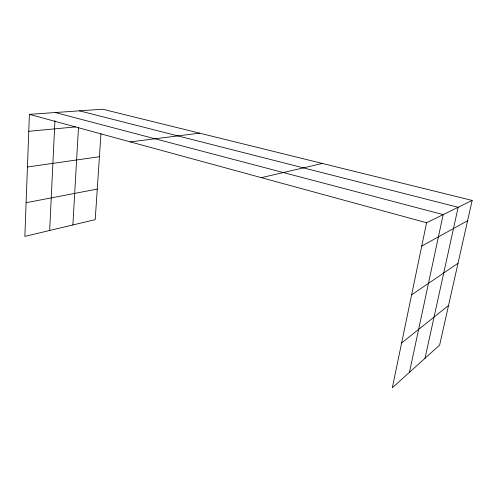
<?xml version="1.0" encoding="UTF-8"?>
<svg xmlns="http://www.w3.org/2000/svg" width="497" height="497" viewBox="0 0 497 497"><rect width="100%" height="100%" fill="white"/><g stroke="black" fill="none" stroke-linecap="round" stroke-linejoin="round"><path stroke-width="0.75" d="M472.15 200.428L426.581 222.749L392.319 387.79L439.628 345.092L472.15 200.428L102.606 109.21L29.404 114.353L24.85 236.386L95.219 219.649L100.966 133.687M49.681 230.478L54.925 120.703M72.873 224.961L78.489 127.387M409.441 372.34L443.175 214.617L55.316 112.533M425.01 358.287L458.159 207.28L79.439 110.837M401.626 342.973L448.524 305.525M411.615 294.839L458.023 263.267M421.736 246.09L467.59 220.718M261.372 177.659L322.391 163.463M26.105 202.714L97.263 189.071M27.441 166.998L99.425 156.717M130.32 141.893L199.626 133.159M28.77 131.289L75.532 126.909M29.404 114.353L426.581 222.749"/></g></svg>
